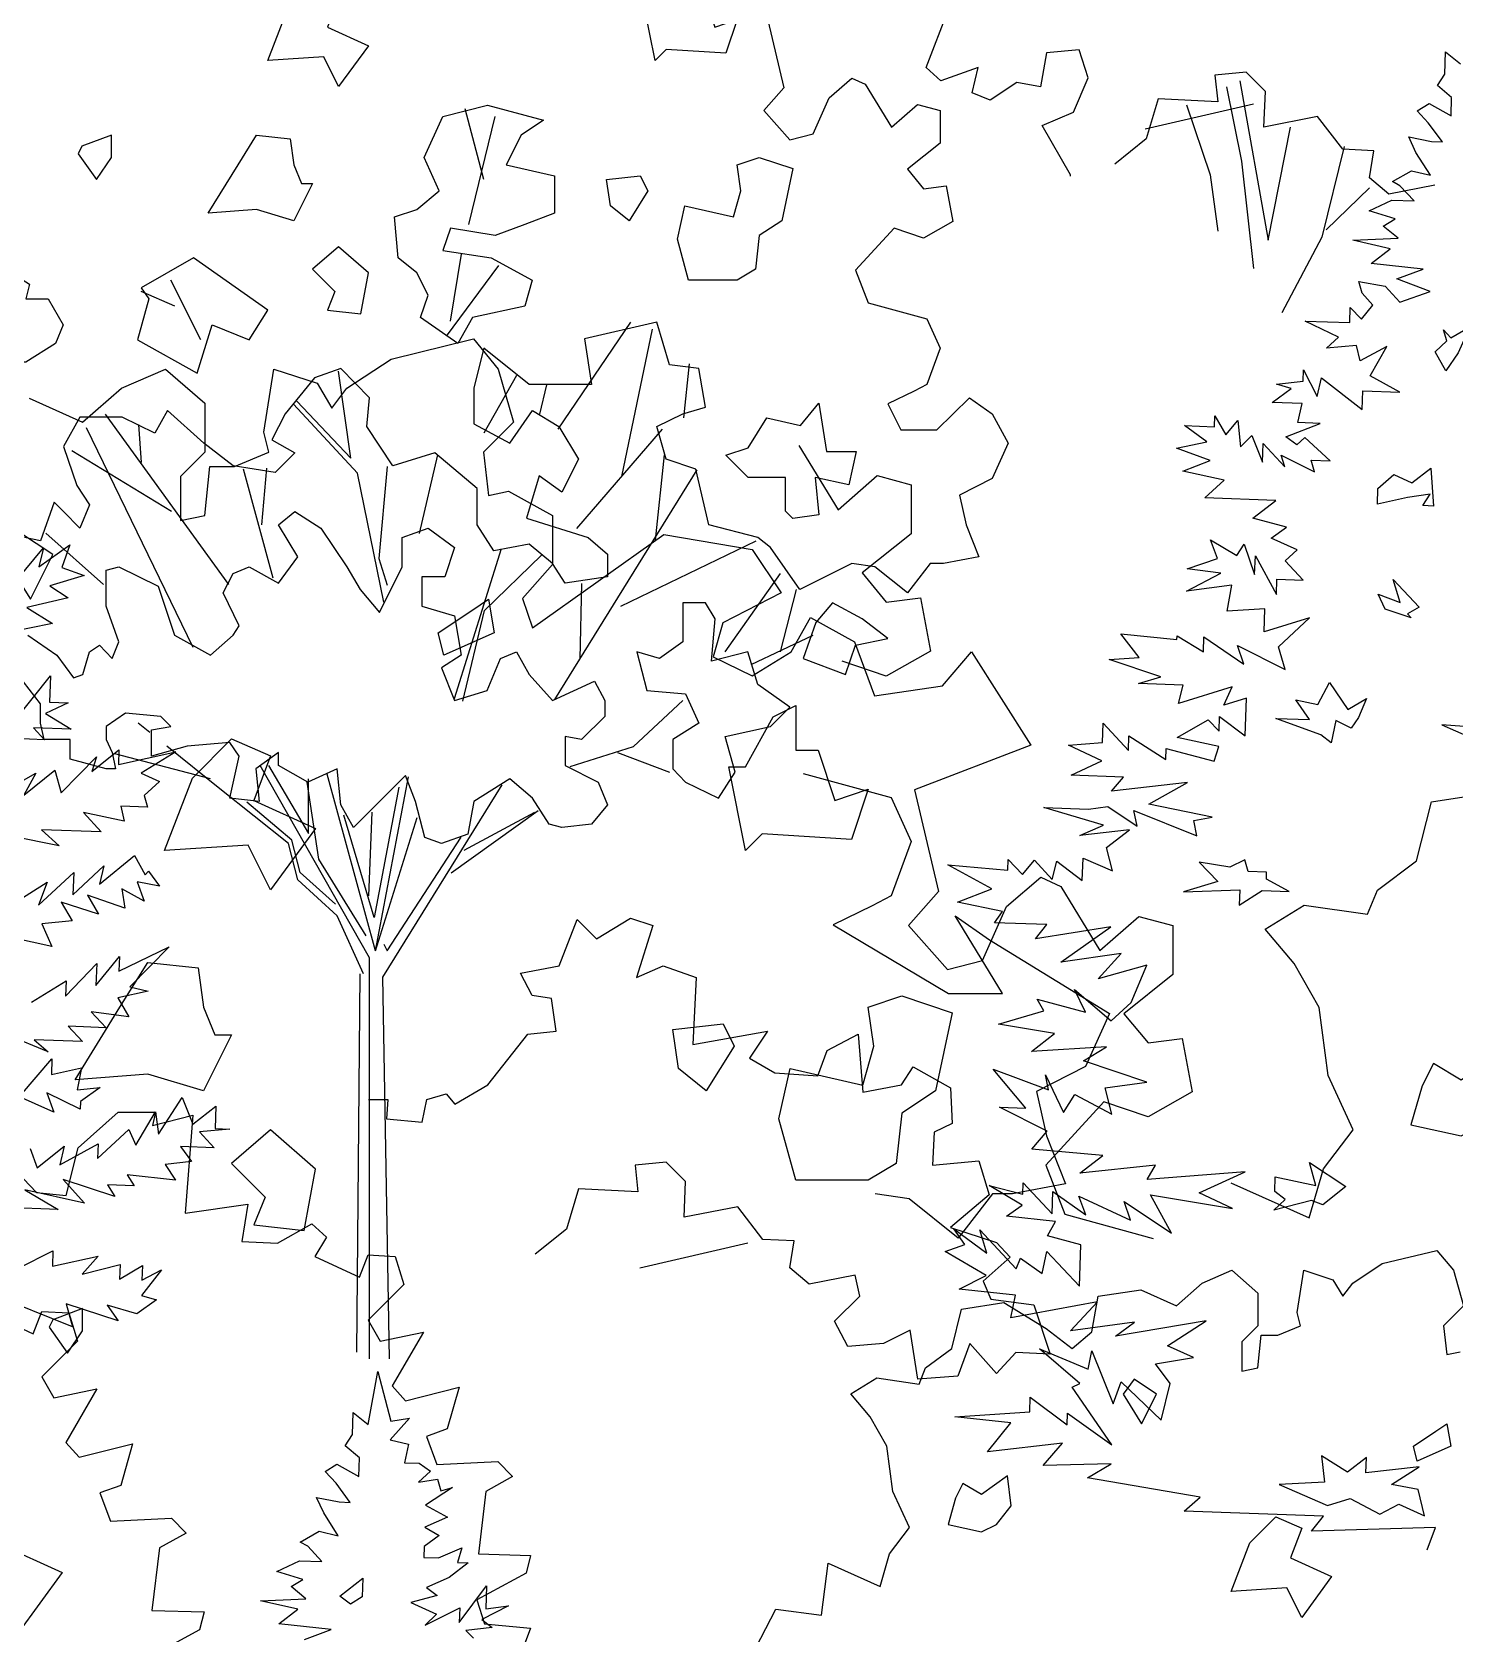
# Model space of a CAD drawing. Header units: inches. Extents: x -11 to 128, y 7 to 56.
# Drawn here: x 19.13 to 19.583, y 22.766 to 23.276 of the extents above; entities that cross this region are included whole.
import ezdxf

# ---------------------------------------------------------------- set-up
doc = ezdxf.new("R2010")
doc.units = ezdxf.units.IN
doc.header["$MEASUREMENT"] = 0
doc.layers.add('CAY', color=94, linetype='Continuous')
doc.layers.add('CAY-3', color=61, linetype='Continuous')
picture_1 = doc.add_image_def('image1.jpg', size_in_pixel=(1680, 1093))

# ---------------------------------------------------------------- blocks, each defined once
blk = doc.blocks.new('A$C76451831')
at = {"layer": 'CAY'}
for p, q in [((1479.9, 1929.8), (1538.3, 1944)), ((1538.3, 1944), (1555.9, 1922.7)), ((1288.9, 1909.2), (1320.1, 1922.7)), ((1320.1, 1922.7), (1347.8, 1898.6)), ((1389.7, 1877.9), (1396.8, 1922.7)), ((1396.8, 1922.7), (1427.4, 1912.7)), ((1448.6, 1909.2), (1479.9, 1929.8)), ((1555.9, 1922.7), (1566.6, 1885)), ((1261.1, 1885), (1288.9, 1909.2)), ((1427.4, 1912.7), (1438, 1895)), ((1438, 1895), (1448.6, 1909.2)), ((1223.4, 1902.1), (1261.1, 1885)), ((1347.8, 1898.6), (1347.8, 1863.8)), ((1393.2, 1863.8), (1389.7, 1877.9)), ((1566.6, 1885), (1545.3, 1863.8)), ((1347.8, 1863.8), (1330.7, 1846.6)), ((1369, 1853.7), (1393.2, 1863.8)), ((1545.3, 1863.8), (1548.9, 1833.1)), ((1347.8, 1818.9), (1351.4, 1853.7)), ((1351.4, 1853.7), (1369, 1853.7)), ((1330.7, 1846.6), (1330.7, 1815.4)), ((1548.9, 1833.1), (1563, 1836)), ((1563, 1836), (1594.3, 1818.9)), ((1330.7, 1815.4), (1347.8, 1818.9)), ((1594.3, 1818.9), (1594.3, 1784.1)), ((1580.1, 1739.3), (1673.3, 1805.4)), ((1673.3, 1805.4), (1735.8, 1794.7)), ((1735.8, 1794.7), (1756.4, 1764.1)), ((1594.3, 1784.1), (1573, 1759.9)), ((1756.4, 1764.1), (1715.1, 1742.8)), ((1573, 1759.9), (1580.1, 1739.3)), ((1715.1, 1742.8), (1708.1, 1718.6)), ((1763.5, 1722.2), (1777.1, 1746.4)), ((1777.1, 1746.4), (1808.3, 1729.3)), ((1808.3, 1729.3), (1822.5, 1690.9)), ((1708.1, 1718.6), (1735.8, 1705.1)), ((1735.8, 1705.1), (1763.5, 1722.2)), ((1870.8, 1698), (1891.4, 1722.2)), ((1891.4, 1722.2), (1933.3, 1656.1)), ((1822.5, 1690.9), (1870.8, 1698)), ((2224.6, 1670.4), (2244.1, 1661.9)), ((2240.6, 1669.3), (2224.6, 1670.4)), ((1933.3, 1656.1), (1850.8, 1624.3)), ((1850.8, 1624.3), (1867.9, 1552.3)), ((2206.7, 1573.9), (2217.3, 1615.8)), ((2217.3, 1615.8), (2262.1, 1622.8)), ((2179, 1553.2), (2206.7, 1573.9)), ((1916.2, 1541.7), (1940.4, 1562.3)), ((1940.4, 1562.3), (1954.5, 1555.8)), ((1867.9, 1552.3), (1846.6, 1528.1)), ((1954.5, 1555.8), (1982.2, 1510.4)), ((2171.9, 1536.1), (2179, 1553.2)), ((1899.1, 1503.3), (1916.2, 1541.7)), ((1982.2, 1510.4), (2010, 1534.6)), ((2010, 1534.6), (2034.1, 1528.1)), ((2099.4, 1525.5), (2127.1, 1542.6)), ((2127.1, 1542.6), (2171.9, 1536.1)), ((1846.6, 1528.1), (1874.3, 1496.9)), ((2034.1, 1528.1), (2034.1, 1493.3)), ((2120, 1501.3), (2099.4, 1525.5)), ((1874.3, 1496.9), (1899.1, 1503.3)), ((2137.7, 1470.1), (2120, 1501.3)), ((2034.1, 1493.3), (1999.3, 1465.6)), ((1999.3, 1465.6), (2016.4, 1445)), ((2144.2, 1421.7), (2137.7, 1470.1)), ((2016.4, 1445), (2040.6, 1447.9)), ((2040.6, 1447.9), (2047.7, 1410.1)), ((2161.9, 1383.3), (2144.2, 1421.7)), ((2047.7, 1410.1), (2016.4, 1392.5)), ((1985.2, 1403.1), (1943.9, 1358.2)), ((2016.4, 1392.5), (1985.2, 1403.1)), ((2140.7, 1355.6), (2161.9, 1383.3)), ((1943.9, 1358.2), (1957.5, 1323.4)), ((2130.6, 1320.8), (2140.7, 1355.6)), ((2075.2, 1345.6), (2130.6, 1320.8)), ((1957.5, 1323.4), (2020, 1306.3)), ((1732.8, 1302.8), (1656.2, 1285.1)), ((4929.6, 1084.7), (4941, 1036.7)), ((5409.5, 1046.3), (5410, 1062.2)), ((5410, 1062.2), (5420.6, 1053.6)), ((5268.6, 1047.8), (5246.4, 1045.7)), ((5246.4, 1045.7), (5248.5, 1026.7)), ((5282.3, 1034.1), (5268.6, 1047.8)), ((5404.2, 1038.3), (5409.5, 1046.3)), ((4941, 1036.7), (4926.8, 1020.6)), ((4973.2, 1029.6), (4989.3, 1043.4)), ((4989.3, 1043.4), (4998.7, 1039.1)), ((4998.7, 1039.1), (5017.2, 1008.8)), ((5281.2, 1008.8), (5282.3, 1034.1)), ((5414.3, 1029.8), (5404.2, 1038.3)), ((4961.8, 1004.1), (4973.2, 1029.6)), ((5017.2, 1008.8), (5035.7, 1024.9)), ((5035.7, 1024.9), (5051.8, 1020.6)), ((5273.8, 1025), (5197.2, 1007.3)), ((5206.3, 1028.8), (5197.9, 1000.4)), ((5248.5, 1026.7), (5206.3, 1028.8)), ((5390, 1020.2), (5398.3, 1025.4)), ((5398.3, 1025.4), (5413.9, 1016.7)), ((5413.9, 1016.7), (5414.3, 1029.8)), ((4728.3, 971.5), (4715.1, 1021.6)), ((4717.8, 939.8), (4736.3, 1016.3)), ((4926.8, 1020.6), (4945.3, 999.7)), ((5051.8, 1020.6), (5051.8, 997.4)), ((5319.2, 1016.2), (5281.2, 1008.8)), ((5337.1, 993), (5319.2, 1016.2)), ((5397.8, 1011.8), (5390, 1020.2)), ((5407.8, 998.3), (5397.8, 1011.8)), ((4945.3, 999.7), (4961.8, 1004.1)), ((5197.9, 1000.4), (5175.7, 982.4)), ((5389, 990.8), (5383.9, 1001.9)), ((5383.9, 1001.9), (5400.1, 998.6)), ((5051.8, 997.4), (5028.6, 978.9)), ((5359.3, 991.9), (5337.1, 993)), ((5356.1, 972.9), (5359.3, 991.9)), ((5399.3, 974.6), (5389, 990.8)), ((5400.1, 998.6), (5407.8, 998.3)), ((5028.6, 978.9), (5040, 965.1)), ((5372.4, 970.1), (5385.8, 977.8)), ((5385.8, 977.8), (5399.3, 974.6)), ((5040, 965.1), (5056.1, 967.1)), ((5056.1, 967.1), (5060.8, 941.9)), ((5369.8, 961.3), (5356.1, 972.9)), ((5402.5, 967.7), (5369.8, 961.3)), ((5377.7, 967.2), (5372.4, 970.1)), ((5387.7, 956.4), (5377.7, 967.2)), ((5355.8, 949.4), (5371.9, 957)), ((5371.9, 957), (5387.7, 956.4)), ((5374.2, 943.7), (5355.8, 949.4)), ((5365.8, 938.6), (5374.2, 943.7)), ((5019.2, 937.2), (4991.7, 907.3)), ((5040, 930.1), (5019.2, 937.2)), ((5060.8, 941.9), (5040, 930.1)), ((5376.4, 930.1), (5365.8, 938.6)), ((5344.2, 928.5), (5376.4, 930.1)), ((5370.7, 922.5), (5344.2, 928.5)), ((5357.2, 912.1), (5370.7, 922.5)), ((4701.9, 860.6), (4738.9, 910.7)), ((4704.6, 871.1), (4712.5, 918.7)), ((5394.2, 908.1), (5357.2, 912.1)), ((4527.8, 857.9), (4506.6, 900.2)), ((4991.7, 907.3), (5000.7, 884.1)), ((5351, 891), (5348.6, 899.3)), ((5348.6, 899.3), (5367.1, 895.9)), ((5375.4, 901.1), (5394.2, 908.1)), ((5399.1, 892.1), (5375.4, 901.1)), ((4509.3, 881.7), (4485.5, 892.2)), ((5358.4, 882.6), (5351, 891)), ((5367.1, 895.9), (5377.5, 884.7)), ((5377.5, 884.7), (5399.1, 892.1)), ((5000.7, 884.1), (5042.4, 872.7)), ((5342.1, 870.1), (5342.5, 880.9)), ((5342.5, 880.9), (5350.4, 872.5)), ((5350.4, 872.5), (5358.4, 882.6)), ((4781, 794.5), (4832.5, 870.4)), ((4850.9, 870.4), (4799.8, 858.6)), ((4826.2, 761), (4847.8, 865.6)), ((4860, 840.1), (4850.9, 870.4)), ((5042.4, 872.7), (5051.8, 851.9)), ((5310.5, 871.2), (5342.1, 870.1)), ((5334.1, 859.9), (5310.5, 871.2)), ((4799.8, 858.6), (4804.6, 826.3)), ((5325.6, 852), (5334.1, 859.9)), ((5347, 854), (5325.6, 852)), ((5349.4, 843.1), (5347, 854)), ((5368.3, 853.3), (5349.4, 843.1)), ((5356.7, 832.4), (5368.3, 853.3)), ((4728.3, 851.9), (4721.2, 824)), ((4760.5, 826.3), (4728.3, 851.9)), ((4870.1, 802.5), (4874.1, 840.9)), ((5051.8, 851.9), (5042.4, 826.3)), ((4608.4, 831), (4587.6, 805.5)), ((4626.9, 837.7), (4608.4, 831)), ((4634, 774), (4625.3, 835.7)), ((4647.3, 816.9), (4626.9, 837.7)), ((4728.6, 791.9), (4751.7, 832.8)), ((4880.8, 837.7), (4860, 840.1)), ((4885.5, 810.2), (4880.8, 837.7)), ((5309, 828.6), (5309.3, 836.7)), ((5309.3, 836.7), (5319, 817.8)), ((5319, 817.8), (5322.2, 830.9)), ((5322.2, 830.9), (5350.9, 808.5)), ((5377.6, 820.8), (5356.7, 832.4)), ((4721.2, 824), (4721.2, 798.4)), ((4804.6, 826.3), (4760.5, 826.3)), ((4768, 805.1), (4772.9, 825.9)), ((5033.3, 821.6), (5014.8, 812.5)), ((5042.4, 826.3), (5033.3, 821.6)), ((5287.1, 813.5), (5300.6, 823.4)), ((5290.3, 826.5), (5309, 828.6)), ((5300.6, 823.4), (5290.3, 826.5)), ((5350.9, 808.5), (5351.3, 821.7)), ((5351.3, 821.7), (5377.6, 820.8)), ((4504.2, 807.8), (4495.2, 791.7)), ((4529.8, 784.6), (4504.2, 807.8)), ((4638.7, 763.4), (4593.5, 812.2)), ((4595.8, 814.5), (4634, 774)), ((4645.4, 796.4), (4647.3, 816.9)), ((4746.8, 784.6), (4762.9, 807.8)), ((4762.9, 807.8), (4781.4, 796.4)), ((4869.4, 805.5), (4885.5, 810.2)), ((5014.8, 812.5), (5023.9, 794.1)), ((5049.4, 794.1), (5072.6, 816.9)), ((5072.6, 816.9), (5088.7, 805.5)), ((5308.4, 812.7), (5287.1, 813.5)), ((5305.2, 799.3), (5308.4, 812.7)), ((4442.1, 803.1), (4430.3, 782.3)), ((4472, 803.1), (4442.1, 803.1)), ((4522.3, 639.8), (4446.8, 795.6)), ((4547.7, 684.5), (4460.2, 805.1)), ((4495.2, 791.7), (4472, 803.1)), ((4485.8, 770.9), (4483.8, 797.9)), ((4587.6, 805.5), (4578.1, 787)), ((4663.8, 768.5), (4645.4, 796.4)), ((4721.2, 798.4), (4746.8, 784.6)), ((4781.4, 796.4), (4795.5, 773.2)), ((4850.9, 796.4), (4869.4, 805.5)), ((4857.6, 773.2), (4850.9, 796.4)), ((5088.7, 805.5), (5100.1, 784.6)), ((5240.9, 785.6), (5224.9, 797.1)), ((5224.9, 797.1), (5246.2, 796.3)), ((5246.2, 796.3), (5246.5, 804)), ((5246.5, 804), (5254.2, 790.6)), ((5254.2, 790.6), (5262.7, 800.7)), ((5262.7, 800.7), (5264.7, 782.1)), ((5296.7, 789.1), (5321.1, 798.7)), ((5321.1, 798.7), (5305.2, 799.3)), ((4550.6, 768.5), (4529.8, 784.6)), ((4578.1, 787), (4594.3, 777.9)), ((4794.3, 724.1), (4854.9, 794.5)), ((5023.9, 794.1), (5049.4, 794.1)), ((5100.1, 784.6), (5088.7, 759.5)), ((5219.4, 781), (5240.9, 785.6)), ((5264.7, 782.1), (5272.7, 790)), ((5272.7, 790), (5280.2, 771.1)), ((5280.2, 771.1), (5280.7, 784.3)), ((5280.7, 784.3), (5296, 767.8)), ((5304.7, 783.4), (5296.7, 789.1)), ((5310.3, 788.7), (5304.7, 783.4)), ((5328.3, 772.2), (5310.3, 788.7)), ((4430.3, 782.3), (4439.8, 754.7)), ((4507, 736.3), (4436.2, 779.1)), ((4594.3, 777.9), (4580.5, 763.8)), ((4693.7, 777.9), (4663.8, 768.5)), ((4682.7, 720.5), (4695.7, 776.4)), ((4723.6, 752.4), (4693.7, 777.9)), ((4795.5, 773.2), (4783.7, 750)), ((4850.1, 715.8), (4856.4, 776.4)), ((4878.5, 766.1), (4857.6, 773.2)), ((4951.7, 782.9), (4979.4, 737.5)), ((5243.1, 772.4), (5219.4, 781)), ((5223.8, 764.9), (5243.1, 772.4)), ((5296, 767.8), (5293.5, 776.1)), ((5293.5, 776.1), (5317.1, 764.4)), ((5314.7, 772.6), (5328.3, 772.2)), ((5317.1, 764.4), (5314.7, 772.6)), ((4580.5, 763.8), (4550.6, 768.5)), ((4579.1, 689), (4557.9, 766.3)), ((4571.1, 726.8), (4574.5, 766.9)), ((4657.5, 671.8), (4638.7, 763.4)), ((4659.9, 768.1), (4654, 702.8)), ((4767.6, 761.4), (4758.6, 731.5)), ((4783.7, 750), (4767.6, 761.4)), ((4778.7, 602.9), (4879.6, 765.8)), ((4887.9, 726.8), (4878.5, 766.1)), ((4979.4, 737.5), (5007.1, 761.7)), ((5007.1, 761.7), (5031.3, 755.2)), ((5253, 758.5), (5223.8, 764.9)), ((4439.8, 754.7), (4448.8, 741)), ((4723.6, 726.8), (4723.6, 752.4)), ((5031.3, 755.2), (5031.3, 720.4)), ((5088.7, 759.5), (5065.6, 747.7)), ((5239.5, 745.8), (5253, 758.5)), ((4423.7, 742.9), (4414.2, 715.4)), ((4430.3, 736.3), (4423.7, 742.9)), ((4448.8, 741), (4442.1, 724.5)), ((5065.6, 747.7), (5070.3, 726.8)), ((5289.7, 744), (5239.5, 745.8)), ((5273.4, 731.5), (5289.7, 744)), ((4442.1, 724.5), (4430.3, 736.3)), ((4758.6, 731.5), (4802.2, 717.8)), ((5297.2, 725.2), (5273.4, 731.5)), ((4414.2, 715.4), (4402.8, 717.8)), ((4458.8, 684.4), (4417.8, 720.8)), ((4735.4, 708.3), (4723.6, 726.8)), ((4802.2, 717.8), (4816, 706)), ((4922.5, 717.8), (4887.9, 726.8)), ((4931.5, 710.7), (4922.5, 717.8)), ((5031.3, 720.4), (4996.5, 692.7)), ((5070.3, 726.8), (5079.3, 704)), ((5248.4, 702.9), (5243.4, 716.2)), ((5243.4, 716.2), (5262.1, 705.1)), ((5286.5, 717.4), (5297.2, 725.2)), ((5304.8, 709.1), (5286.5, 717.4)), ((4707.6, 603.7), (4740.9, 709.9)), ((4728.7, 665.9), (4769.2, 705.2)), ((4760.5, 713.1), (4735.4, 708.3)), ((4777, 699.3), (4760.5, 713.1)), ((4816, 706), (4816, 689.9)), ((4825.4, 669), (4921.3, 715.4)), ((4952.3, 680.8), (4931.5, 710.7)), ((5262.1, 705.1), (5267.3, 713.1)), ((5267.3, 713.1), (5274.7, 691.5)), ((5274.7, 691.5), (5275.2, 704.7)), ((5275.2, 704.7), (5290.1, 677.4)), ((5296.4, 701.2), (5304.8, 709.1)), ((4654, 702.8), (4659.9, 684)), ((4786.1, 685.5), (4777, 699.3)), ((4989.3, 699.3), (4952.3, 680.8)), ((5005.4, 696.9), (4989.3, 699.3)), ((5028.6, 678.5), (5005.4, 696.9)), ((5044.7, 699.3), (5028.6, 678.5)), ((5054.2, 699.3), (5044.7, 699.3)), ((5079.3, 704), (5054.2, 699.3)), ((5226.8, 695.5), (5248.4, 702.9)), ((5250.7, 692.4), (5226.8, 695.5)), ((5309, 687.6), (5296.4, 701.2)), ((4816, 689.9), (4786.1, 685.5)), ((4796.7, 631.7), (4797.9, 685.1)), ((4899.3, 636.8), (4938.6, 692.2)), ((4996.5, 692.7), (5013.6, 672)), ((5226.3, 679.6), (5250.7, 692.4)), ((5258.6, 683.9), (5226.3, 679.6)), ((5255.2, 665.5), (5258.6, 683.9)), ((5290.1, 677.4), (5290.5, 688.3)), ((5290.5, 688.3), (5309, 687.6)), ((4938.6, 636.8), (4950, 680.8)), ((5013.6, 672), (5037.8, 675)), ((5037.8, 675), (5044.9, 637.2)), ((4713.4, 601.8), (4728.7, 665.9)), ((5282, 667.2), (5255.2, 665.5)), ((5281.5, 650.9), (5282, 667.2)), ((5313.5, 660.7), (5281.5, 650.9)), ((5291.5, 640.2), (5313.5, 660.7)), ((4917.8, 627.7), (4961.8, 648.6)), ((5179.9, 649.5), (5219.6, 645.4)), ((5192.9, 632.7), (5179.9, 649.5)), ((5219.6, 645.4), (5219.7, 648.1)), ((5219.7, 648.1), (5238.4, 636.6)), ((5238.4, 636.6), (5238.7, 647.4)), ((5238.7, 647.4), (5267.1, 627.9)), ((5044.9, 637.2), (5013.6, 619.5)), ((5262.5, 641.2), (5296.4, 624.1)), ((5267.1, 627.9), (5262.5, 641.2)), ((5296.4, 624.1), (5291.5, 640.2)), ((5013.6, 619.5), (4982.4, 630.1)), ((5171.6, 631.2), (5192.9, 632.7)), ((5208.3, 619), (5171.6, 631.2)), ((5192.3, 614.2), (5208.3, 619)), ((5224, 613.1), (5192.3, 614.2)), ((4834.4, 569.5), (4869.4, 602.2)), ((5220.8, 600), (5224, 613.1)), ((5258.8, 611.8), (5220.8, 600)), ((5252.9, 598.9), (5258.8, 611.8)), ((5268.9, 603.8), (5252.9, 598.9)), ((5268, 577.1), (5268.9, 603.8)), ((5249.5, 580.4), (5249.9, 590.8)), ((5249.9, 590.8), (5268, 577.1)), ((4491.5, 579.5), (4483.4, 586)), ((5166.8, 572.4), (5167.3, 586)), ((5167.3, 586), (5185.2, 566.8)), ((5219.9, 576), (5241.7, 588.4)), ((5241.7, 588.4), (5249.5, 580.4)), ((4541.2, 539.6), (4503.7, 569.7)), ((4789.6, 555.4), (4834.4, 569.5)), ((5142.7, 570.6), (5166.8, 572.4)), ((5166.3, 559.3), (5142.7, 570.6)), ((5185.2, 566.8), (5185.5, 577.2)), ((5185.5, 577.2), (5211.7, 560.4)), ((5211.7, 560.4), (5212, 568.1)), ((5212, 568.1), (5246.1, 559.2)), ((5249.2, 569.6), (5219.9, 576)), ((5246.1, 559.2), (5249.2, 569.6)), ((4534.5, 546.7), (4466.9, 564.4)), ((4823, 565.2), (4860, 551.4)), ((5144.7, 549.2), (5166.3, 559.3)), ((4647.3, 419.7), (4569.9, 556)), ((4575.8, 556.2), (4604.1, 507.8)), ((4604.1, 507.8), (4604.1, 546.7)), ((4651.6, 424.8), (4617.3, 549.9)), ((4651.6, 424.8), (4675, 548.1)), ((5181.8, 547.9), (5144.7, 549.2)), ((5173.3, 537.8), (5181.8, 547.9)), ((4589.9, 500.7), (4541.2, 539.6)), ((4602.9, 544.4), (4611.2, 489.7)), ((4668.2, 540.8), (4650.5, 448.4)), ((4656.8, 405.9), (4741.3, 542.4)), ((5227, 544), (5173.3, 537.8)), ((5199.7, 528.7), (5227, 544)), ((4592.3, 503.1), (4560.4, 530.2)), ((4646.9, 463.7), (4649.3, 523.1)), ((4705.1, 479.9), (4766.8, 524.3)), ((4714.5, 496), (4764.5, 523.1)), ((5125.3, 526.3), (5157, 525.2)), ((5167.5, 513.9), (5125.3, 526.3)), ((5157, 525.2), (5170.6, 527)), ((5170.6, 527), (5191.5, 513.1)), ((5189.1, 524.1), (5233.8, 506.2)), ((5191.5, 513.1), (5189.1, 524.1)), ((5244.7, 519.4), (5199.7, 528.7)), ((4650.5, 448.4), (4629.2, 520.8)), ((4651.6, 424.8), (4681.2, 519.2)), ((5150.9, 506.4), (5167.5, 513.9)), ((5231.5, 517.1), (5244.7, 519.4)), ((5233.8, 506.2), (5231.5, 517.1)), ((4596.6, 475.1), (4589.9, 500.7)), ((4598.2, 480.3), (4592.3, 503.1)), ((4659.9, 424.8), (4712.2, 505.4)), ((5185.9, 510.6), (5150.9, 506.4)), ((5169.6, 498), (5185.9, 510.6)), ((4611.2, 489.7), (4644.6, 435.4)), ((5099.7, 481.8), (5100, 489.5)), ((5100, 489.5), (5110.1, 478.8)), ((5110.1, 478.8), (5118.6, 488.9)), ((5118.6, 488.9), (5131.2, 475.3)), ((5152.5, 474.6), (5153.1, 490.4)), ((5153.1, 490.4), (5174, 481.5)), ((5174, 481.5), (5169.6, 498)), ((4623.3, 457.8), (4598.2, 480.3)), ((5057.3, 485.6), (5099.7, 481.8)), ((5088.4, 468.6), (5057.3, 485.6)), ((5131.2, 475.3), (5134.4, 488.3)), ((5134.4, 488.3), (5152.5, 474.6)), ((4624.5, 449.6), (4596.6, 475.1)), ((5064.1, 459.1), (5088.4, 468.6)), ((5096, 452.5), (5064.1, 459.1)), ((4643, 408.3), (4624.5, 449.6)), ((5062.5, 449.6), (5086.7, 432.5)), ((5090.3, 444.6), (5096, 452.5)), ((5127.4, 443.3), (5090.3, 444.6)), ((5119.3, 433.1), (5127.4, 443.3)), ((5172.7, 441.7), (5119.3, 433.1)), ((5137.3, 416.6), (5172.7, 441.7)), ((4657.5, 429.5), (4659.9, 424.8)), ((5180.2, 422.8), (5137.3, 416.6)), ((5163.7, 404.8), (5180.2, 422.8)), ((4647.3, 135.4), (4647.3, 419.7)), ((5198.4, 414.5), (5163.7, 404.8)), ((5187.1, 388.1), (5198.4, 414.5)), ((4638.3, 140.1), (4640.6, 408.3)), ((4661.5, 135.4), (4656.8, 405.9)), ((5120.6, 390.5), (5154.7, 381.1)), ((5125.3, 382.1), (5120.6, 390.5)), ((5154.7, 381.1), (5147.1, 397.2)), ((5147.1, 397.2), (5173, 375)), ((5173, 375), (5187.1, 388.1)), ((5093.2, 372.8), (5125.3, 382.1)), ((5171.9, 380.3), (5154.8, 342.6)), ((5132.9, 366), (5093.2, 372.8)), ((5116.6, 353.4), (5132.9, 366)), ((5169.7, 356.6), (5116.6, 353.4)), ((5153.5, 346.7), (5169.7, 356.6)), ((5112.4, 313.2), (5089.4, 340.8)), ((5089.4, 340.8), (5128.7, 326.2)), ((5154.8, 342.6), (5120.1, 324.9)), ((5198.3, 331.5), (5153.5, 346.7)), ((5126.4, 336.8), (5139.1, 310)), ((5128.7, 326.2), (5126.4, 336.8)), ((5168.7, 327.6), (5198.3, 331.5)), ((5120.1, 324.9), (5127.1, 293.6)), ((5139.1, 310), (5147.2, 322.9)), ((5147.2, 322.9), (5173.5, 308.8)), ((5173.5, 308.8), (5168.7, 327.6)), ((5093.9, 313.9), (5112.4, 313.2)), ((5127.7, 296.8), (5093.9, 313.9)), ((5116.8, 284), (5127.7, 296.8)), ((5167, 279.6), (5116.8, 284)), ((5127.1, 293.6), (5140.7, 259.4)), ((5150.7, 267), (5167, 279.6)), ((5204.4, 272.8), (5150.7, 267)), ((5198.6, 262.6), (5204.4, 272.8)), ((5268.1, 267.9), (5198.6, 262.6)), ((5235.4, 253.2), (5268.1, 267.9)), ((5029.8, 248.8), (5005.7, 252.3)), ((5088.8, 252.3), (5064.6, 221)), ((5110, 244.4), (5086.5, 258.4)), ((5086.5, 258.4), (5110.3, 252.1)), ((5103, 252.3), (5088.8, 252.3)), ((5140.7, 259.4), (5103, 252.3)), ((5110.3, 252.1), (5110.6, 260.2)), ((5110.6, 260.2), (5131.1, 238.2)), ((5131.1, 238.2), (5131.7, 254.1)), ((5131.7, 254.1), (5155.1, 237.4)), ((5155.1, 237.4), (5150.1, 250.7)), ((5150.1, 250.7), (5186.7, 233.6)), ((5200.9, 251.6), (5259, 241.9)), ((5215.8, 224.4), (5200.9, 251.6)), ((5259, 241.9), (5235.4, 253.2)), ((5064.6, 221), (5029.8, 248.8)), ((5098.9, 236.6), (5110, 244.4)), ((5186.7, 233.6), (5182.2, 246.9)), ((5182.2, 246.9), (5215.8, 224.4)), ((5069.2, 216.4), (5061.4, 227.5)), ((5061.4, 227.5), (5084.8, 210.4)), ((5133.6, 232.7), (5098.9, 236.6)), ((5127.8, 222.5), (5133.6, 232.7)), ((5055.4, 211.4), (5069.2, 216.4)), ((5080, 226.9), (5105.7, 199.2)), ((5084.8, 210.4), (5080, 226.9)), ((5151.6, 216.2), (5127.8, 222.5)), ((5150.6, 186.8), (5151.6, 216.2)), ((5084.3, 194.5), (5055.4, 211.4)), ((5105.7, 199.2), (5108.7, 206.8)), ((5108.7, 206.8), (5124.2, 195.8)), ((5124.2, 195.8), (5127.5, 211.6)), ((5127.5, 211.6), (5150.6, 186.8)), ((5065.3, 184.8), (5084.3, 194.5)), ((5105.1, 180.6), (5065.3, 184.8)), ((5101.8, 164.4), (5105.1, 180.6)), ((5163.4, 175.9), (5101.8, 164.4)), ((5144.1, 155.3), (5163.4, 175.9)), ((5189.6, 161.4), (5144.1, 155.3)), ((5240.4, 162.3), (5176.1, 151.4)), ((5176.1, 151.4), (5189.6, 161.4)), ((5213, 144.7), (5240.4, 162.3)), ((5150.9, 117.8), (5122.3, 142.4)), ((5122.3, 142.4), (5156.7, 128.1)), ((5156.7, 128.1), (5159.4, 141.1)), ((5159.4, 141.1), (5174.4, 103.4)), ((5204.4, 131.8), (5231.3, 136.3)), ((5231.3, 136.3), (5213, 144.7)), ((5214.8, 117.9), (5204.4, 131.8)), ((5145.4, 115.3), (5150.9, 117.8)), ((5173.4, 74.4), (5145.4, 115.3)), ((5174.4, 103.4), (5180, 119.1)), ((5180, 119.1), (5208.5, 91.8)), ((5208.5, 91.8), (5214.8, 117.9)), ((5115.3, 97.8), (5115.7, 108.2)), ((5115.7, 108.2), (5141.7, 88.7)), ((5062.2, 94.2), (5115.3, 97.8)), ((5101.9, 90.1), (5062.2, 94.2)), ((5141.7, 88.7), (5142, 96.8)), ((5142, 96.8), (5173.4, 74.4)), ((5085.3, 69.4), (5101.9, 90.1)), ((5138.6, 75.7), (5085.3, 69.4)), ((5124.9, 59.8), (5138.6, 75.7)), ((5172.9, 60.9), (5124.9, 59.8)), ((5156.3, 51), (5172.9, 60.9)), ((5236, 37.4), (5156.3, 51)), ((5224.8, 27.3), (5236, 37.4)), ((5323.5, 23.9), (5224.8, 27.3)), ((5314.9, 13.3), (5323.5, 23.9)), ((5402.9, 15.7), (5314.9, 13.3)), ((5396.9, 0), (5402.9, 15.7))]:
    blk.add_line(p, q, dxfattribs=at)
for points in [[(1240.2, 1791.1), (1216.4, 1806.9), (1204.5, 1791.1), (1224.3, 1759.4)], [(1537.1, 1751.5), (1548.9, 1759.4), (1552.9, 1735.6), (1517.3, 1719.8), (1513.3, 1735.6)], [(1750.8, 1676.2), (1766.7, 1684.2), (1766.7, 1652.5), (1782.5, 1652.5), (1794.4, 1616.8), (1818.1, 1624.8), (1806.3, 1589.1), (1742.9, 1593.1), (1731.1, 1581.2), (1719.2, 1640.6), (1731.1, 1640.6)], [(1339.1, 1632.7), (1366.8, 1660.4), (1394.5, 1648.5), (1382.7, 1616.8), (1426.2, 1597), (1394.5, 1553.5), (1378.7, 1585.2), (1319.3, 1581.2)], [(5431.9, 1558.7), (5429.3, 1553.4), (5442.5, 1535), (5453, 1550.8), (5453, 1566.7)], [(1287.7, 1470.3), (1307.5, 1502), (1343.1, 1498), (1347, 1470.3), (1355, 1450.5), (1366.8, 1450.5), (1347, 1410.9), (1307.5, 1422.8), (1256, 1418.8)], [(1754.8, 1391.1), (1762.7, 1426.7), (1814.2, 1414.8), (1822.1, 1442.6), (1818.1, 1470.3), (1841.9, 1478.2), (1877.5, 1466.3), (1865.7, 1410.9), (1841.9, 1395), (1837.9, 1359.4), (1818.1, 1347.5), (1766.7, 1347.5)], [(1683.5, 1426.7), (1679.6, 1454.5), (1715.2, 1458.4), (1723.1, 1442.6), (1703.3, 1410.9)], [(5351.5, 1415.3), (5379.2, 1443), (5406.9, 1431.1), (5395, 1399.4), (5438.6, 1379.6), (5406.9, 1336.1), (5391, 1367.8), (5331.7, 1363.8)], [(2270.1, 1406.6), (2266.2, 1438.3), (2238.4, 1418.5), (2218.7, 1430.3), (2210.7, 1414.5), (2202.8, 1386.8), (2238.4, 1378.9), (2254.3, 1386.8)], [(1418.3, 1311.9), (1426.2, 1355.4), (1394.5, 1383.2), (1366.8, 1359.4), (1390.6, 1335.6), (1382.7, 1315.8)], [(2022.5, 1195.9), (2006.6, 1206.4), (1998.7, 1195.9), (2011.9, 1174.8)], [(2220.4, 1169.5), (2228.3, 1174.8), (2231, 1158.9), (2207.2, 1148.4), (2204.6, 1158.9)], [(1919.5, 1116.7), (1916.9, 1137.8), (1898.4, 1124.6), (1885.2, 1132.5), (1880, 1122), (1874.7, 1103.5), (1898.4, 1098.2), (1909, 1103.5)], [(4862.9, 1119.3), (4873.5, 1124.6), (4873.5, 1103.5), (4884.1, 1103.5), (4892, 1079.7), (4907.8, 1085), (4899.9, 1061.2), (4857.7, 1063.9), (4849.7, 1055.9), (4841.8, 1095.6), (4849.7, 1095.6)], [(2088.5, 1090.3), (2106.9, 1108.8), (2125.4, 1100.8), (2117.5, 1079.7), (2146.5, 1066.5), (2125.4, 1037.5), (2114.9, 1058.6), (2075.3, 1055.9)], [(4588.5, 1090.3), (4606.9, 1108.8), (4625.4, 1100.8), (4617.5, 1079.7), (4646.5, 1066.5), (4625.4, 1037.5), (4614.9, 1058.6), (4575.3, 1055.9)], [(1443.6, 1052.7), (1459.9, 1065.3), (1459.5, 1052.2), (1451.1, 1047)], [(4709.9, 855.3), (4683.5, 873.8), (4688.8, 889.6), (4680.8, 905.5), (4667.6, 916), (4665, 945.1), (4680.8, 950.3), (4696.7, 963.5), (4686.1, 987.3), (4699.3, 1016.3), (4731, 1024.3), (4770.6, 1013.7), (4754.7, 1003.1), (4744.2, 982), (4778.5, 974.1), (4778.5, 947.7), (4757.4, 939.8), (4736.3, 931.9), (4704.6, 937.1), (4699.3, 921.3), (4733.6, 916), (4762.7, 900.2), (4757.4, 881.7), (4720.4, 873.8)], [(4443.3, 995.2), (4440.7, 989.9), (4453.9, 971.5), (4464.4, 987.3), (4464.4, 1003.1)], [(4554.1, 982), (4567.3, 1003.1), (4591.1, 1000.5), (4593.7, 982), (4599, 968.8), (4606.9, 968.8), (4593.7, 942.4), (4567.3, 950.3), (4533, 947.7)], [(4865.6, 929.2), (4870.9, 953), (4905.2, 945.1), (4910.4, 963.5), (4907.8, 982), (4923.6, 987.3), (4947.4, 979.4), (4939.5, 942.4), (4923.6, 931.9), (4921, 908.1), (4907.8, 900.2), (4873.5, 900.2)], [(4818.1, 953), (4815.4, 971.5), (4839.2, 974.1), (4844.5, 963.5), (4831.3, 942.4)], [(4641.2, 876.4), (4646.5, 905.5), (4625.4, 923.9), (4606.9, 908.1), (4622.8, 892.2), (4617.5, 879)], [(4403.7, 887), (4419.5, 887), (4430.1, 868.5), (4424.8, 855.3), (4403.7, 842.1), (4372, 842.1), (4358.8, 857.9), (4356.2, 876.4), (4377.3, 876.4), (4380, 892.2), (4385.2, 910.7), (4406.4, 897.5)], [(4562.1, 857.9), (4575.3, 879), (4522.5, 916), (4485.5, 894.9), (4490.8, 887), (4482.9, 857.9), (4525.1, 834.2), (4535.7, 868.5)], [(5402.6, 849.4), (5411, 857.2), (5408.6, 865), (5413.8, 859.4), (5427.2, 867.1), (5418.9, 848.8), (5410.3, 835.9)], [(4915.7, 781.4), (4928.9, 802.5), (4952.7, 797.2), (4965.9, 813), (4971.2, 778.7), (4992.3, 778.7), (4987, 755), (4963.2, 760.2), (4965.9, 733.8), (4947.4, 731.2), (4942.1, 736.5), (4942.1, 760.2), (4915.7, 760.2), (4899.9, 776.1)], [(5401.5, 740.1), (5393.8, 740.4), (5399.1, 748.4), (5383.1, 746.2), (5361.7, 741.5), (5362, 752.4), (5373.3, 762.4), (5386.2, 756.5), (5399.7, 766.9)], [(5385.6, 660.9), (5367.2, 667), (5362.2, 677.6), (5377.8, 671.6), (5372.9, 688.1), (5391.3, 668.4), (5383, 663.7)], [(4892.2, 660), (4885.5, 671.4), (4869.4, 671.4), (4869.4, 643.8), (4852.9, 632), (4836.8, 636.8), (4843.9, 609.2), (4871.4, 606.9), (4880.8, 586), (4862.3, 574.6), (4862.3, 553.8), (4871.4, 544.4), (4894.6, 533), (4906.4, 551.4), (4899.3, 576.6), (4931.5, 583.7), (4945.3, 597.4), (4922.5, 613.6), (4915.4, 636.8), (4889.8, 630.1)], [(4975.5, 671.4), (4963.7, 657.6), (4954.7, 632), (4984.6, 620.6), (4991.7, 641.5), (5014.8, 646.2), (4996.4, 660)], [(5321.5, 577.9), (5289.7, 589.5), (5313.7, 588.6), (5303.8, 602.6), (5319.5, 599.3), (5327.8, 614.9), (5340.7, 595.8), (5354.1, 603.5), (5348.2, 590.1), (5343, 582.6), (5332.3, 588), (5329, 572.2)], [(5270.1, 480.9), (5267.7, 489.1), (5257.1, 484.1), (5235.4, 487.5), (5248.5, 473.9), (5224.3, 466.6), (5264.2, 467.9), (5263.8, 457.1), (5280, 467.4), (5299.1, 466.7), (5283, 475.4), (5283.2, 480.4)], [(5288.9, 254), (5289.3, 264.4), (5318.1, 258.4), (5313.6, 274.5), (5339.3, 257.7), (5323, 244.7), (5315, 247.7), (5288.4, 240.9), (5296.4, 248.3)], [(5395.1, 24.1), (5390.7, 42.8), (5371.8, 46.2), (5391.3, 58.7), (5353.5, 54.6), (5353.9, 65.4), (5340.4, 55), (5322.2, 66.5), (5324.3, 47.9), (5292.1, 46.3), (5326.4, 31.5), (5342.5, 36.4), (5363.4, 25.2), (5376.8, 32.4)]]:
    blk.add_lwpolyline(points, close=True, dxfattribs=at)
for points in [[(5397.2, 1673.2), (5420.4, 1649), (5441.5, 1646.9), (5450, 1680.6), (5478.4, 1705.9), (5504.8, 1705.9), (5502.7, 1696.5), (5531.2, 1703.8), (5525.9, 1634.2), (5570.2, 1640.6), (5566, 1614.2), (5591.3, 1613.1), (5615.5, 1626.8), (5626.1, 1617.3), (5617.7, 1603.6), (5649.3, 1588.9), (5655.6, 1604.7), (5674.6, 1603.6), (5680.9, 1583.6), (5655.6, 1558.3), (5664.1, 1543.5), (5694.7, 1549.8), (5672.5, 1511.9), (5682, 1501.3), (5720, 1510.8), (5711.5, 1481.3), (5696.8, 1476), (5704.1, 1456), (5747.4, 1458.1), (5757.9, 1447.5), (5738.9, 1437), (5733.7, 1392.7), (5770.6, 1391.6), (5767.4, 1379), (5732.6, 1360), (5737.9, 1343.1), (5770.6, 1340), (5762.2, 1317.8)], [(1194.4, 1253.4), (1226.1, 1238.6), (1232.4, 1254.5), (1251.4, 1253.4), (1257.7, 1233.4), (1232.4, 1208), (1240.8, 1193.3), (1271.4, 1199.6), (1249.3, 1161.6), (1258.8, 1151.1), (1296.7, 1160.6), (1288.3, 1131.1), (1273.5, 1125.8), (1280.9, 1105.7), (1324.2, 1107.9), (1334.7, 1097.3), (1315.7, 1086.8), (1310.4, 1042.5), (1347.4, 1041.4), (1344.2, 1028.7), (1309.4, 1009.8)], [(1738.5, 1015.9), (1752.7, 1043.4), (1784.9, 1039.1), (1789.6, 1076), (1826.6, 1059.5), (1833.2, 1082.7), (1847.4, 1101.2), (1835.6, 1126.7), (1831.3, 1159), (1819.5, 1179.8), (1805.7, 1196), (1824.2, 1207.4), (1854.1, 1203), (1858.8, 1214.4), (1877.3, 1228.2), (1884.3, 1256.1), (1914.2, 1260.8), (1944.1, 1242.4), (1962.6, 1228.2), (1976.7, 1240), (1981, 1265.2), (2011.3, 1269.9), (2036.5, 1258.5), (2054.9, 1274.6), (2075.8, 1283.7), (2094.3, 1267.5), (2094.3, 1244.3), (2082.9, 1232.9), (2082.9, 1212.1), (2094.3, 1214.4), (2096.6, 1237.6), (2108.4, 1237.6), (2124.5, 1244.3), (2122.2, 1253.8), (2126.9, 1283.7), (2147.3, 1277), (2154.4, 1265.2), (2161.5, 1274.6), (2182.3, 1288.4), (2221.2, 1297.8), (2233, 1283.7), (2240.1, 1258.5), (2225.9, 1244.3), (2228.3, 1223.9), (2237.7, 1225.8)], [(1418.5, 1021.8), (1437.3, 1028.9), (1400.3, 1032.9), (1413.8, 1043.3), (1387.3, 1049.2), (1419.5, 1050.8), (1409, 1059.4), (1417.3, 1064.5), (1398.9, 1070.1), (1415, 1077.7), (1430.9, 1077.2), (1420.8, 1088), (1415.5, 1090.9), (1428.9, 1098.6), (1442.4, 1095.4), (1432.1, 1111.6), (1427, 1122.6), (1443.2, 1119.4), (1450.9, 1119.1), (1441, 1132.6), (1433.1, 1141), (1441.4, 1146.2), (1457, 1137.5), (1457.5, 1150.6), (1447.3, 1159.1), (1452.6, 1167.1), (1453.1, 1182.9), (1463.7, 1174.4), (1470.5, 1211.8), (1479.7, 1176.6), (1492.9, 1178.8), (1479.2, 1163.4), (1492.2, 1160.3), (1489.5, 1147.2), (1499.9, 1146.8), (1507.9, 1141.1), (1499.4, 1133.3), (1512.7, 1135.5), (1515.1, 1127.3), (1523.3, 1129.7), (1504.3, 1117.2), (1519.9, 1108.5), (1503.8, 1101.4), (1514, 1095.6), (1503.3, 1087.8), (1503, 1080.1), (1513.4, 1079.7), (1530, 1086.9), (1526.9, 1076.5), (1534.6, 1076.3), (1521.1, 1065.9), (1505, 1058.7), (1512.5, 1053), (1493.8, 1048.2), (1512, 1039.9), (1504.1, 1032), (1528.5, 1044.3), (1528.1, 1033.9), (1547.6, 1060), (1547.1, 1043.7), (1563, 1045.8), (1544.1, 1036.1), (1551.6, 1030.3), (1532.9, 1028.3), (1538.2, 1022.7)], [(4396.8, 687.1), (4416.2, 710.4), (4413, 696.9), (4434.9, 712.5), (4429.3, 696.4), (4445, 690.8), (4420.7, 683.5), (4433.6, 674.9), (4404.3, 668.2), (4422.5, 656.7), (4390.1, 650.1)], [(4396.1, 588.3), (4421.2, 619.6), (4420.6, 601), (4433.7, 600.6), (4417.6, 593), (4435.8, 581.9), (4409.1, 582.8), (4416.9, 574.4), (4395.7, 575.2)], [(4388.9, 538.2), (4410.7, 550.6), (4402.4, 535), (4424.3, 552.8), (4428.8, 536.8), (4453.7, 562.3), (4450.6, 551.9), (4469.7, 567.1), (4469.3, 556.7), (4510, 565.7), (4485.4, 550.7), (4498.4, 544.8), (4487.6, 534.8), (4490, 526.5), (4471, 527.2), (4473.4, 516.7), (4444.6, 522.7), (4457.2, 509.1), (4414.7, 510.6), (4427.4, 499.2), (4393.2, 505.9)], [(4394.3, 457.8), (4418.8, 473.3), (4412.8, 457.1), (4437.7, 480.3), (4437.1, 464.5), (4459.1, 485), (4455.9, 472), (4480.7, 492.4), (4488.3, 478.5), (4490.7, 481.2), (4498.5, 470.5), (4482.7, 473.7), (4487.7, 460), (4471.7, 468.7), (4473.9, 455), (4447.5, 464.1), (4455.2, 450.7), (4428.8, 459.3), (4436.5, 445.9), (4415.1, 443.9), (4422.2, 427.8), (4380, 437)], [(4407.7, 388.4), (4432.3, 403.4), (4431.9, 392.6), (4454, 415.8), (4453.4, 400), (4470, 420.7), (4469.7, 410.3), (4505.2, 427.6), (4477.4, 399.1), (4490.4, 396), (4469, 391.3), (4476.7, 377.8), (4450.1, 381.5), (4460.6, 370.2), (4433.8, 371.2), (4443.9, 360.4), (4409.5, 361.6), (4419.6, 353.1), (4391, 365)], [(4400, 322), (4422.2, 348), (4421.8, 337.1), (4443.2, 341.8), (4440, 326.1), (4456.3, 327.8), (4442.4, 317.8), (4442.2, 312.4), (4418.6, 324.1), (4423.6, 310.3), (4397.2, 322.1)], [(4406.8, 284.6), (4411.8, 270.9), (4430.9, 286.1), (4427.7, 273), (4455, 287.9), (4454.6, 277.5), (4476.6, 298.1), (4481.7, 287), (4495.6, 310.5), (4497.8, 294.6), (4514.6, 320.8), (4522.1, 301.9), (4538.4, 314.5), (4537.8, 298.6), (4548.2, 298.3), (4526.8, 296.3), (4537.3, 285.1), (4513.3, 285.9), (4521.1, 275.2), (4502.5, 273.1), (4509.8, 262), (4475.5, 265.9), (4480.6, 258), (4461.6, 258.7), (4466.8, 250.4), (4430.1, 262.5), (4445.3, 245.7), (4403.1, 255.3), (4426.6, 241.3), (4389.5, 242.6)], [(4398.4, 199.7), (4422.9, 212), (4422.5, 201.1), (4454.9, 208.2), (4443.6, 195.4), (4470.5, 202.2), (4470.2, 191.8), (4486.4, 201.6), (4486, 191.2), (4499.9, 198.4), (4485.6, 180.3), (4496.4, 177.2), (4482.5, 167.3), (4461.4, 173.5), (4469.1, 162.3), (4432.4, 174.5), (4436.8, 158), (4379.2, 181.3)], [(5144.1, 974), (5144.1, 975), (5124.1, 1009.8), (5146.2, 1019.3), (5156.8, 1043.6), (5150.4, 1063.6), (5127.2, 1061.5), (5123, 1037.3), (5106.1, 1040.4), (5087.2, 1027.8), (5074.5, 1033.1), (5078.7, 1051), (5052.3, 1041.5), (5041.8, 1051), (5057.6, 1092.1)], [(5254.8, 1037.3), (5265.4, 984.5), (5273.8, 908.6)], [(5264.3, 1041.5), (5284.4, 928.6), (5300.2, 1008.8)], [(5226.4, 1024.6), (5243.2, 975), (5248.5, 935)], [(5338.2, 995.1), (5322.3, 930.7), (5293.9, 877)], [(5356.1, 965.6), (5325.5, 936)], [(4405.2, 648.6), (4425.6, 634.4), (4437.4, 618.3), (4444.1, 620.6), (4448.8, 636.8), (4455.9, 641.5), (4464.9, 632), (4469.6, 643.8), (4460.6, 669), (4460.6, 694.6), (4469.6, 696.9), (4497.6, 683.2), (4509, 648.6), (4534.5, 634.4), (4550.6, 648.6), (4554.9, 655.2), (4543.5, 678.5), (4550.6, 692.2), (4562, 696.9), (4582.9, 685.5), (4596.6, 704), (4582.9, 726.8), (4594.3, 736.3), (4612.7, 724.5), (4631.2, 696.9), (4640.6, 680.8), (4654.4, 664.7), (4670.5, 696.9), (4670.5, 717.8), (4689, 724.5), (4707.5, 710.7), (4700.8, 689.9), (4684.3, 689.9), (4684.3, 669), (4707.5, 662.3), (4712.2, 634.4), (4698.4, 625.4), (4707.5, 602.2), (4730.7, 609.2), (4740.1, 632), (4751.5, 636.8), (4760.5, 620.6), (4777, 602.2), (4806.9, 615.9), (4814, 602.2), (4814, 590.8), (4797.5, 574.6), (4786.1, 576.6), (4786.1, 556.2), (4809.3, 544.4), (4816, 528.2), (4804.6, 514.5), (4783.7, 512.1), (4774.7, 514.5), (4762.9, 533), (4746.8, 546.7), (4721.2, 530.6), (4716.9, 507.4), (4698.4, 500.7), (4686.6, 505), (4679.9, 530.6), (4672.9, 549.1), (4656.8, 533), (4635.9, 512.1), (4626.9, 528.2), (4624.5, 553.8), (4603.7, 544.4), (4582.9, 556.2), (4582.9, 565.2), (4566.7, 553.8), (4569.1, 530.6), (4548.3, 533), (4554.9, 562.8), (4548.3, 572.3), (4518, 569.9), (4492.8, 562.8), (4492.8, 581.3), (4506.6, 583.7), (4499.5, 590.8), (4474.4, 593.1), (4460.6, 583.7), (4460.6, 574.6), (4464.9, 565.2), (4467.3, 553.8), (4460.6, 553.8), (4435.1, 560.5), (4435.1, 574.6), (4416.6, 574.6), (4414.2, 586), (4414.2, 599.8), (4398.1, 620.6)]]:
    blk.add_lwpolyline(points, dxfattribs=at)
at = {"layer": 'CAY-3'}
for p, q in [((4954.6, 550.5), (5017.1, 533.4)), ((5017.1, 533.4), (5031.3, 502.1)), ((5031.3, 502.1), (5017.1, 463.8)), ((5003.6, 456.7), (4975.9, 443.1)), ((5017.1, 463.8), (5003.6, 456.7)), ((4975.9, 443.1), (5057.6, 394.5)), ((5095.9, 394.5), (5062.5, 449.6)), ((5086.7, 432.5), (5171.9, 380.3)), ((5057.6, 394.5), (5095.9, 394.5))]:
    blk.add_line(p, q, dxfattribs=at)
blk.add_lwpolyline([(4646.7, 319.2), (4660.4, 319.2), (4659.4, 305.5), (4684.7, 303.3), (4687.9, 319.2), (4701.6, 323.4), (4707.9, 316), (4731.1, 329.7), (4759.6, 365.6), (4779.6, 367.7), (4776.4, 390.9), (4762.7, 393), (4754.3, 408.8), (4781.7, 414.1), (4794.4, 446.8), (4808.1, 433.1), (4832.3, 447.8), (4848.2, 442.6), (4836.6, 405.7), (4855.5, 414.1), (4878.8, 405.7), (4876.6, 358.2), (4929.4, 367.7), (4916.7, 348.7), (4934.6, 338.2), (4965.2, 336), (4971.6, 354), (4993.7, 365.6), (4996.9, 324.4), (5024.3, 329.7), (5032.7, 342.4), (5059.1, 327.6), (5060.2, 302.3), (5047.5, 296), (5046.4, 272.8), (5079.1, 275.9), (5086.5, 251.7), (5059.1, 228.5), (5091.8, 217.9), (5101.3, 207.4), (5082.3, 190.5), (5087.6, 177.8), (5118.2, 173.6), (5129.8, 138.8), (5105.5, 139.9), (5091.8, 125.1), (5072.8, 146.2), (5064.4, 123), (5035.9, 120.9), (5030.6, 155.7), (5011.6, 146.2), (4986.3, 144.1), (4976.8, 162), (4994.8, 179.9), (4991.6, 194.7), (4958.9, 188.4), (4945.2, 200), (4948.4, 219), (4926.2, 220), (4908.3, 243.2), (4870.3, 235.8), (4871.4, 261.2), (4857.7, 274.9), (4835.5, 272.8), (4837.6, 253.8), (4795.4, 255.9), (4787, 227.4), (4764.8, 209.5)], dxfattribs=at)

msp = doc.modelspace()

# ---------------------------------------------------------------- block references
at = {"layer": 'CAY', "xscale": 0.0004489089019145984, "yscale": 0.0004489089019145984, "zscale": 0.0004489089019145984}
for p in [(17.15095, 22.79263), (18.5797, 22.30535), (16.69793, 22.16613)]:
    msp.add_blockref('A$C76451831', p, dxfattribs=at)

# ---------------------------------------------------------------- pictures from other files: only their frames are drawn
image = msp.add_image(picture_1, insert=(12.49661, 7.37723), size_in_units=(74.4025, 48.40591))
image.dxf.flags = 6

doc.saveas('drawing.dxf')
